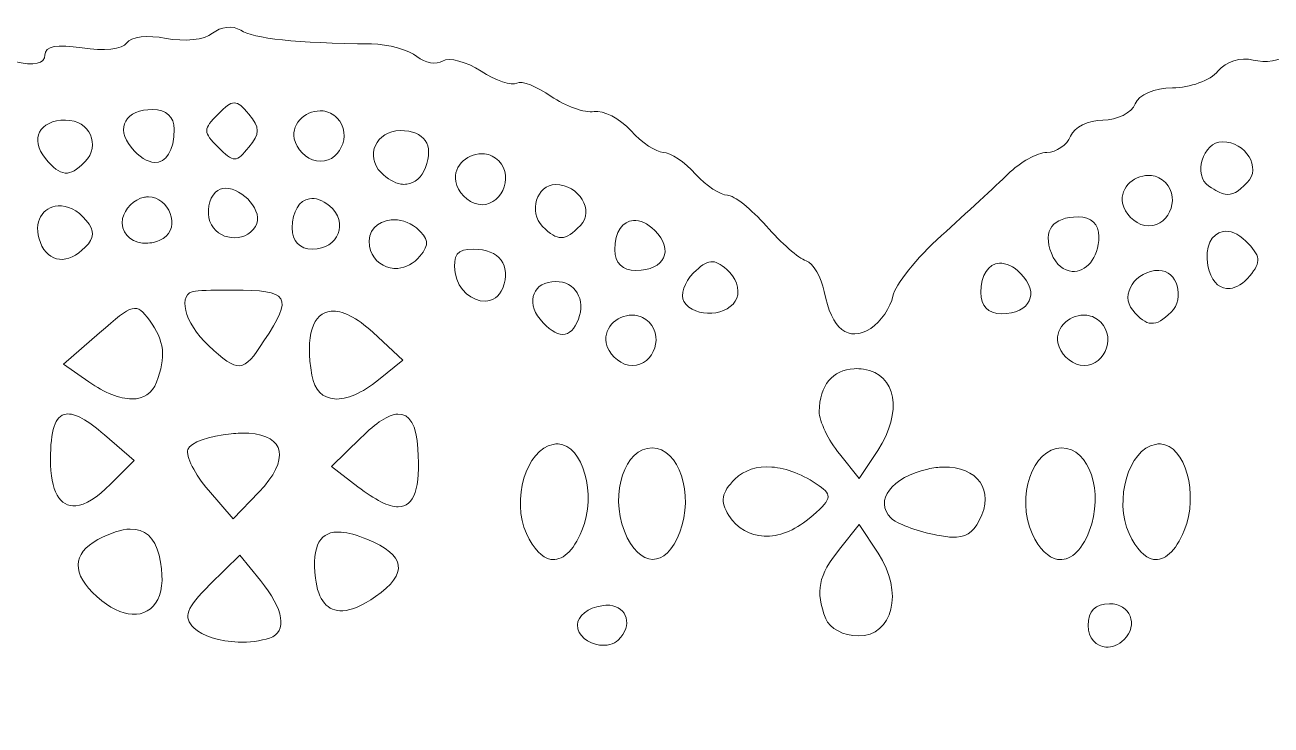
# Model space of a CAD drawing. Header units: centimetres. Extents: x -13.8 to 14.1, y -13 to 13.8.
# Drawn here: x 5.978 to 8.468, y 12.423 to 13.824 of the extents above; entities that cross this region are included whole.
import ezdxf

# ---------------------------------------------------------------- set-up
doc = ezdxf.new("R2010")
doc.units = ezdxf.units.CM
doc.header["$MEASUREMENT"] = 0
doc.layers.add('Layer 1', color=7, linetype='Continuous')

msp = doc.modelspace()

# ---------------------------------------------------------------- linework, layer by layer
at = {"layer": 'Layer 1', "color": 13, "lineweight": 13}
for points, knots in [([(11.35174, 13.8218), (11.33869, 13.82097), (11.32757, 13.81574), (11.31543, 13.80566), (11.31543, 13.80566), (11.28989, 13.78447), (11.27587, 13.78375), (11.25189, 13.80364), (11.25189, 13.80364), (11.22841, 13.82313), (11.20951, 13.82353), (11.17424, 13.80465), (11.17424, 13.80465), (11.14874, 13.79101), (11.10553, 13.78575), (11.07843, 13.79255), (11.07843, 13.79255), (11.04819, 13.80014), (11.019, 13.7919), (11.00279, 13.77238), (11.00279, 13.77238), (10.98544, 13.75148), (10.95798, 13.74522), (10.92211, 13.75423), (10.92211, 13.75423), (10.88325, 13.76398), (10.85924, 13.75713), (10.83941, 13.73003), (10.83941, 13.73003), (10.82409, 13.70908), (10.79786, 13.69731), (10.78092, 13.70381), (10.78092, 13.70381), (10.76398, 13.71031), (10.72707, 13.70011), (10.69923, 13.68061), (10.69923, 13.68061), (10.67139, 13.66111), (10.62991, 13.64183), (10.60645, 13.63825), (10.60645, 13.63825), (10.58298, 13.63467), (10.55595, 13.61903), (10.54695, 13.60295), (10.54695, 13.60295), (10.53795, 13.58687), (10.50706, 13.56704), (10.47736, 13.55958), (10.47736, 13.55958), (10.44766, 13.55213), (10.4229, 13.53345), (10.4229, 13.51722), (10.4229, 13.51722), (10.4229, 13.501), (10.39899, 13.48127), (10.36945, 13.47385), (10.36945, 13.47385), (10.3399, 13.46643), (10.316, 13.44626), (10.316, 13.42847), (10.316, 13.42847), (10.316, 13.41067), (10.29109, 13.38625), (10.26154, 13.37502), (10.26154, 13.37502), (10.22481, 13.36106), (10.20809, 13.33871), (10.20809, 13.30342), (10.20809, 13.30342), (10.20809, 13.18769), (10.08676, 13.18095), (10.06388, 13.29535), (10.06388, 13.29535), (10.05652, 13.33216), (10.0345, 13.36421), (10.01244, 13.36998), (10.01244, 13.36998), (9.99115, 13.37555), (9.95838, 13.40319), (9.93983, 13.4315), (9.93983, 13.4315), (9.92128, 13.45981), (9.88976, 13.48293), (9.86923, 13.48293), (9.86923, 13.48293), (9.84871, 13.48293), (9.81945, 13.50165), (9.80469, 13.52529), (9.80469, 13.52529), (9.78993, 13.54893), (9.75984, 13.56866), (9.73813, 13.56866), (9.73813, 13.56866), (9.71642, 13.56866), (9.68112, 13.5881), (9.65947, 13.61203), (9.65947, 13.61203), (9.63782, 13.63596), (9.60963, 13.65176), (9.59694, 13.64733), (9.59694, 13.64733), (9.58426, 13.6429), (9.5513, 13.65688), (9.52332, 13.67859), (9.52332, 13.67859), (9.49534, 13.7003), (9.46383, 13.71307), (9.45373, 13.70683), (9.45373, 13.70683), (9.44363, 13.70059), (9.41236, 13.71053), (9.38414, 13.72902), (9.38414, 13.72902), (9.35592, 13.74751), (9.31695, 13.75669), (9.29741, 13.74919), (9.29741, 13.74919), (9.27787, 13.74169), (9.24871, 13.74612), (9.23286, 13.75927), (9.23286, 13.75927), (9.21701, 13.77242), (9.18151, 13.78419), (9.15319, 13.78448), (9.15319, 13.78448), (9.12487, 13.78477), (9.05813, 13.7897), (9.00494, 13.79557), (9.00494, 13.79557), (8.83155, 13.81472), (8.5402, 13.79609), (8.50069, 13.7633), (8.50069, 13.7633), (8.48695, 13.7519), (8.45596, 13.74698), (8.43211, 13.75322), (8.43211, 13.75322), (8.40701, 13.75978), (8.37772, 13.75055), (8.36152, 13.73103), (8.36152, 13.73103), (8.34612, 13.71248), (8.30513, 13.69775), (8.27075, 13.69775), (8.27075, 13.69775), (8.23501, 13.69775), (8.20319, 13.68391), (8.19612, 13.66548), (8.19612, 13.66548), (8.18931, 13.64775), (8.16023, 13.63321), (8.13157, 13.63321), (8.13157, 13.63321), (8.10292, 13.63321), (8.07383, 13.61867), (8.06703, 13.60094), (8.06703, 13.60094), (8.06023, 13.58321), (8.03863, 13.56867), (8.01963, 13.56867), (8.01963, 13.56867), (8.00063, 13.56867), (7.96603, 13.5489), (7.94198, 13.5253), (7.94198, 13.5253), (7.91793, 13.50171), (7.85788, 13.44663), (7.80886, 13.40226), (7.80886, 13.40226), (7.75984, 13.35789), (7.71621, 13.30361), (7.71205, 13.28124), (7.71205, 13.28124), (7.70789, 13.25887), (7.68803, 13.22952), (7.66767, 13.2167), (7.66767, 13.2167), (7.62284, 13.18847), (7.5895, 13.21442), (7.57489, 13.29032), (7.57489, 13.29032), (7.56938, 13.31896), (7.55325, 13.34695), (7.53859, 13.35184), (7.53859, 13.35184), (7.52392, 13.35673), (7.48837, 13.38786), (7.45892, 13.42143), (7.45892, 13.42143), (7.42947, 13.45499), (7.39453, 13.48295), (7.38126, 13.48295), (7.38126, 13.48295), (7.36799, 13.48295), (7.33912, 13.50167), (7.31773, 13.52531), (7.31773, 13.52531), (7.29634, 13.54895), (7.26725, 13.56868), (7.25319, 13.56868), (7.25319, 13.56868), (7.23912, 13.56868), (7.21038, 13.58803), (7.18864, 13.61205), (7.18864, 13.61205), (7.16691, 13.63606), (7.13353, 13.6535), (7.11502, 13.65037), (7.11502, 13.65037), (7.09651, 13.64724), (7.05782, 13.66064), (7.0293, 13.68062), (7.0293, 13.68062), (7.00078, 13.70061), (6.97028, 13.71275), (6.96072, 13.70684), (6.96072, 13.70684), (6.95116, 13.70093), (6.91848, 13.71181), (6.88912, 13.73104), (6.88912, 13.73104), (6.85976, 13.75028), (6.82533, 13.75916), (6.81247, 13.75121), (6.81247, 13.75121), (6.79961, 13.74326), (6.77686, 13.74716), (6.76104, 13.76029), (6.76104, 13.76029), (6.74522, 13.77342), (6.70417, 13.78512), (6.67027, 13.7855), (6.67027, 13.7855), (6.51816, 13.78721), (6.43481, 13.79609), (6.40907, 13.81273), (6.40907, 13.81273), (6.39314, 13.82302), (6.36876, 13.82009), (6.35259, 13.80668), (6.35259, 13.80668), (6.33707, 13.7938), (6.29552, 13.78945), (6.25981, 13.79659), (6.25981, 13.79659), (6.22364, 13.80382), (6.1888, 13.7999), (6.18115, 13.78751), (6.18115, 13.78751), (6.17344, 13.77503), (6.1344, 13.77061), (6.0924, 13.77742), (6.0924, 13.77742), (6.04149, 13.78568), (6.01777, 13.781), (6.01777, 13.7633), (6.01777, 13.7633), (6.01777, 13.74591), (5.99708, 13.74122), (5.95625, 13.75019), (5.95625, 13.75019), (5.91442, 13.75938), (5.88738, 13.75377), (5.86851, 13.73103), (5.86851, 13.73103), (5.85336, 13.71278), (5.81852, 13.69775), (5.79186, 13.69775), (5.79186, 13.69775), (5.76521, 13.69775), (5.73195, 13.68321), (5.71723, 13.66548), (5.71723, 13.66548), (5.70252, 13.64775), (5.66704, 13.63321), (5.63857, 13.63321), (5.63857, 13.63321), (5.6101, 13.63321), (5.58083, 13.61867), (5.57402, 13.60094), (5.57402, 13.60094), (5.56722, 13.58321), (5.54332, 13.56867), (5.52057, 13.56867), (5.52057, 13.56867), (5.49782, 13.56867), (5.47308, 13.55356), (5.46611, 13.53539), (5.46611, 13.53539), (5.45914, 13.51722), (5.42551, 13.48844), (5.39148, 13.47085), (5.39148, 13.47085), (5.35745, 13.45326), (5.32996, 13.42474), (5.32996, 13.40731), (5.32996, 13.40731), (5.32996, 13.38989), (5.31532, 13.37504), (5.29769, 13.37504), (5.29769, 13.37504), (5.28005, 13.37504), (5.24897, 13.33868), (5.2281, 13.29436), (5.2281, 13.29436), (5.20723, 13.25004), (5.17606, 13.21368), (5.15851, 13.21368), (5.15851, 13.21368), (5.14097, 13.21368), (5.10879, 13.25004), (5.08792, 13.29436), (5.08792, 13.29436), (5.06705, 13.33868), (5.03521, 13.37504), (5.01732, 13.37504), (5.01732, 13.37504), (4.99943, 13.37504), (4.97431, 13.39995), (4.96084, 13.4295), (4.96084, 13.4295), (4.94738, 13.45905), (4.92024, 13.48295), (4.90033, 13.48295), (4.90033, 13.48295), (4.88042, 13.48295), (4.84609, 13.50167), (4.82469, 13.52531), (4.82469, 13.52531), (4.8033, 13.54895), (4.78213, 13.58985), (4.76317, 13.58985), (4.76317, 13.58985), (4.76317, 13.58985), (5.2775, 12.301), (5.2775, 12.301), (5.2775, 12.301), (5.45362, 11.85296), (5.63213, 11.34634), (5.7525, 10.81549), (5.7525, 10.81549), (5.9851, 9.74742), (6.40951, 8.53911), (5.60123, 8.1692), (5.60123, 8.1692), (5.60123, 8.1692), (5.92092, 7.53587), (5.92092, 7.53587), (5.92092, 7.53587), (5.92092, 7.53587), (5.93302, 7.53587), (5.93302, 7.53587), (5.93302, 7.53587), (5.93302, 7.53587), (5.93302, 7.51873), (5.93302, 7.51873), (5.93302, 7.51873), (5.93302, 7.51873), (5.91184, 7.51873), (5.91184, 7.51873), (5.91184, 7.51873), (5.91184, 7.51873), (5.59215, 6.8975), (5.59215, 6.8975), (5.59215, 6.8975), (6.41673, 6.50314), (5.95157, 5.29407), (5.74343, 4.226), (5.74343, 4.226), (5.53622, 3.24684), (4.82503, 1.73433), (4.36583, 0.42902), (4.36583, 0.42902), (3.56957, -1.22631), (4.11774, -1.7291), (4.86907, -2.05792), (4.86907, -2.05792), (5.73883, -2.44337), (6.69364, -2.66429), (7.71907, -2.74773), (7.71907, -2.74773), (7.71459, -2.75957), (7.71187, -2.77191), (7.70999, -2.78404), (7.70999, -2.78404), (6.68803, -2.86805), (5.73624, -3.08854), (4.86906, -3.47284), (4.86906, -3.47284), (4.11773, -3.80166), (3.56956, -4.30345), (4.36582, -5.95878), (4.36582, -5.95878), (4.82503, -7.26409), (5.53622, -8.7766), (5.74342, -9.75576), (5.74342, -9.75576), (5.95156, -10.82383), (6.41673, -12.03289), (5.59214, -12.42726), (5.59214, -12.42726), (5.59214, -12.42726), (5.91183, -13.0495), (5.91183, -13.0495), (5.91183, -13.0495), (5.91183, -13.0495), (11.73991, -13.0495), (11.73991, -13.0495), (11.73991, -13.0495), (11.73991, -13.0495), (12.0596, -12.42726), (12.0596, -12.42726), (12.0596, -12.42726), (11.23502, -12.03289), (11.70018, -10.82383), (11.90833, -9.75576), (11.90833, -9.75576), (12.11553, -8.7766), (12.82672, -7.26409), (13.28593, -5.95878), (13.28593, -5.95878), (14.08219, -4.30346), (13.53301, -3.80167), (12.78168, -3.47284), (12.78168, -3.47284), (11.9476, -3.1032), (11.03549, -2.88505), (10.05774, -2.79412), (10.05774, -2.79412), (10.05597, -2.77502), (10.05176, -2.75605), (10.04362, -2.73764), (10.04362, -2.73764), (11.02668, -2.64751), (11.94361, -2.42932), (12.78168, -2.05792), (12.78168, -2.05792), (13.53301, -1.7291), (14.08219, -1.2263), (13.28593, 0.42902), (13.28593, 0.42902), (12.82672, 1.73433), (12.11553, 3.24684), (11.90833, 4.226), (11.90833, 4.226), (11.70018, 5.29407), (11.23502, 6.50314), (12.0596, 6.8975), (12.0596, 6.8975), (12.0596, 6.8975), (11.73991, 7.51873), (11.73991, 7.51873), (11.73991, 7.51873), (11.73991, 7.51873), (11.71873, 7.51873), (11.71873, 7.51873), (11.71873, 7.51873), (11.71873, 7.51873), (11.71873, 7.53587), (11.71873, 7.53587), (11.71873, 7.53587), (11.71873, 7.53587), (11.74899, 7.53587), (11.74899, 7.53587), (11.74899, 7.53587), (11.74899, 7.53587), (12.06465, 8.16114), (12.06465, 8.16114), (12.06465, 8.16114), (11.24007, 8.5555), (11.70926, 9.73633), (11.91741, 10.8044), (11.91741, 10.8044), (12.01937, 11.30891), (12.20343, 11.80935), (12.38031, 12.27983), (12.38031, 12.27983), (12.38031, 12.27983), (12.85934, 13.48296), (12.85934, 13.48296), (12.85934, 13.48296), (12.82096, 13.48296), (12.70806, 13.34152), (12.69294, 13.28126), (12.69294, 13.28126), (12.68484, 13.24897), (12.66408, 13.21739), (12.64655, 13.21067), (12.64655, 13.21067), (12.6046, 13.19457), (12.55074, 13.24129), (12.55074, 13.29337), (12.55074, 13.29337), (12.55074, 13.31681), (12.52267, 13.35027), (12.4862, 13.37102), (12.4862, 13.37102), (12.45082, 13.39115), (12.42172, 13.41949), (12.42166, 13.43456), (12.42166, 13.43456), (12.42166, 13.44963), (12.39984, 13.47078), (12.37325, 13.48095), (12.37325, 13.48095), (12.34666, 13.49112), (12.30601, 13.51949), (12.28349, 13.54449), (12.28349, 13.54449), (12.26098, 13.56948), (12.22638, 13.58987), (12.20584, 13.58987), (12.20584, 13.58987), (12.1853, 13.58987), (12.16222, 13.60441), (12.15542, 13.62214), (12.15542, 13.62214), (12.14833, 13.64062), (12.11683, 13.65441), (12.08079, 13.65441), (12.08079, 13.65441), (12.04361, 13.65441), (12.01278, 13.66881), (12.00515, 13.6887), (12.00515, 13.6887), (11.99806, 13.70719), (11.97448, 13.71911), (11.95372, 13.71593), (11.95372, 13.71593), (11.93296, 13.71275), (11.8935, 13.72297), (11.86598, 13.73812), (11.86598, 13.73812), (11.83846, 13.75327), (11.80398, 13.76026), (11.78832, 13.75426), (11.78832, 13.75426), (11.77266, 13.74825), (11.74158, 13.7572), (11.71974, 13.77342), (11.71974, 13.77342), (11.69791, 13.78964), (11.65951, 13.79779), (11.63402, 13.79157), (11.63402, 13.79157), (11.60853, 13.78535), (11.5687, 13.78966), (11.54628, 13.80165), (11.54628, 13.80165), (11.52339, 13.8139), (11.49303, 13.81578), (11.47669, 13.80568), (11.47669, 13.80568), (11.4603, 13.79555), (11.42602, 13.79797), (11.39803, 13.81072), (11.39803, 13.81072), (11.37968, 13.81908), (11.36469, 13.82265), (11.35164, 13.82181), (11.35164, 13.82181), (11.35164, 13.82181), (11.35174, 13.8218), (11.35174, 13.8218)], [0, 0, 0, 0, 0.0070423, 0.0070423, 0.0070423, 0.0070423, 0.0140845, 0.0140845, 0.0140845, 0.0140845, 0.0211268, 0.0211268, 0.0211268, 0.0211268, 0.028169, 0.028169, 0.028169, 0.028169, 0.0352113, 0.0352113, 0.0352113, 0.0352113, 0.0422535, 0.0422535, 0.0422535, 0.0422535, 0.0492958, 0.0492958, 0.0492958, 0.0492958, 0.056338, 0.056338, 0.056338, 0.056338, 0.0633803, 0.0633803, 0.0633803, 0.0633803, 0.0704225, 0.0704225, 0.0704225, 0.0704225, 0.0774648, 0.0774648, 0.0774648, 0.0774648, 0.084507, 0.084507, 0.084507, 0.084507, 0.0915493, 0.0915493, 0.0915493, 0.0915493, 0.0985915, 0.0985915, 0.0985915, 0.0985915, 0.1056338, 0.1056338, 0.1056338, 0.1056338, 0.1126761, 0.1126761, 0.1126761, 0.1126761, 0.1197183, 0.1197183, 0.1197183, 0.1197183, 0.1267606, 0.1267606, 0.1267606, 0.1267606, 0.1338028, 0.1338028, 0.1338028, 0.1338028, 0.1408451, 0.1408451, 0.1408451, 0.1408451, 0.1478873, 0.1478873, 0.1478873, 0.1478873, 0.1549296, 0.1549296, 0.1549296, 0.1549296, 0.1619718, 0.1619718, 0.1619718, 0.1619718, 0.1690141, 0.1690141, 0.1690141, 0.1690141, 0.1760563, 0.1760563, 0.1760563, 0.1760563, 0.1830986, 0.1830986, 0.1830986, 0.1830986, 0.1901408, 0.1901408, 0.1901408, 0.1901408, 0.1971831, 0.1971831, 0.1971831, 0.1971831, 0.2042254, 0.2042254, 0.2042254, 0.2042254, 0.2112676, 0.2112676, 0.2112676, 0.2112676, 0.2183099, 0.2183099, 0.2183099, 0.2183099, 0.2253521, 0.2253521, 0.2253521, 0.2253521, 0.2323944, 0.2323944, 0.2323944, 0.2323944, 0.2394366, 0.2394366, 0.2394366, 0.2394366, 0.2464789, 0.2464789, 0.2464789, 0.2464789, 0.2535211, 0.2535211, 0.2535211, 0.2535211, 0.2605634, 0.2605634, 0.2605634, 0.2605634, 0.2676056, 0.2676056, 0.2676056, 0.2676056, 0.2746479, 0.2746479, 0.2746479, 0.2746479, 0.2816901, 0.2816901, 0.2816901, 0.2816901, 0.2887324, 0.2887324, 0.2887324, 0.2887324, 0.2957746, 0.2957746, 0.2957746, 0.2957746, 0.3028169, 0.3028169, 0.3028169, 0.3028169, 0.3098592, 0.3098592, 0.3098592, 0.3098592, 0.3169014, 0.3169014, 0.3169014, 0.3169014, 0.3239437, 0.3239437, 0.3239437, 0.3239437, 0.3309859, 0.3309859, 0.3309859, 0.3309859, 0.3380282, 0.3380282, 0.3380282, 0.3380282, 0.3450704, 0.3450704, 0.3450704, 0.3450704, 0.3521127, 0.3521127, 0.3521127, 0.3521127, 0.3591549, 0.3591549, 0.3591549, 0.3591549, 0.3661972, 0.3661972, 0.3661972, 0.3661972, 0.3732394, 0.3732394, 0.3732394, 0.3732394, 0.3802817, 0.3802817, 0.3802817, 0.3802817, 0.3873239, 0.3873239, 0.3873239, 0.3873239, 0.3943662, 0.3943662, 0.3943662, 0.3943662, 0.4014085, 0.4014085, 0.4014085, 0.4014085, 0.4084507, 0.4084507, 0.4084507, 0.4084507, 0.415493, 0.415493, 0.415493, 0.415493, 0.4225352, 0.4225352, 0.4225352, 0.4225352, 0.4295775, 0.4295775, 0.4295775, 0.4295775, 0.4366197, 0.4366197, 0.4366197, 0.4366197, 0.443662, 0.443662, 0.443662, 0.443662, 0.4507042, 0.4507042, 0.4507042, 0.4507042, 0.4577465, 0.4577465, 0.4577465, 0.4577465, 0.4647887, 0.4647887, 0.4647887, 0.4647887, 0.471831, 0.471831, 0.471831, 0.471831, 0.4788732, 0.4788732, 0.4788732, 0.4788732, 0.4859155, 0.4859155, 0.4859155, 0.4859155, 0.4929577, 0.4929577, 0.4929577, 0.4929577, 0.5, 0.5, 0.5, 0.5, 0.5070423, 0.5070423, 0.5070423, 0.5070423, 0.5140845, 0.5140845, 0.5140845, 0.5140845, 0.5211268, 0.5211268, 0.5211268, 0.5211268, 0.528169, 0.528169, 0.528169, 0.528169, 0.5352113, 0.5352113, 0.5352113, 0.5352113, 0.5422535, 0.5422535, 0.5422535, 0.5422535, 0.5492958, 0.5492958, 0.5492958, 0.5492958, 0.556338, 0.556338, 0.556338, 0.556338, 0.5633803, 0.5633803, 0.5633803, 0.5633803, 0.5704225, 0.5704225, 0.5704225, 0.5704225, 0.5774648, 0.5774648, 0.5774648, 0.5774648, 0.584507, 0.584507, 0.584507, 0.584507, 0.5915493, 0.5915493, 0.5915493, 0.5915493, 0.5985915, 0.5985915, 0.5985915, 0.5985915, 0.6056338, 0.6056338, 0.6056338, 0.6056338, 0.6126761, 0.6126761, 0.6126761, 0.6126761, 0.6197183, 0.6197183, 0.6197183, 0.6197183, 0.6267606, 0.6267606, 0.6267606, 0.6267606, 0.6338028, 0.6338028, 0.6338028, 0.6338028, 0.6408451, 0.6408451, 0.6408451, 0.6408451, 0.6478873, 0.6478873, 0.6478873, 0.6478873, 0.6549296, 0.6549296, 0.6549296, 0.6549296, 0.6619718, 0.6619718, 0.6619718, 0.6619718, 0.6690141, 0.6690141, 0.6690141, 0.6690141, 0.6760563, 0.6760563, 0.6760563, 0.6760563, 0.6830986, 0.6830986, 0.6830986, 0.6830986, 0.6901408, 0.6901408, 0.6901408, 0.6901408, 0.6971831, 0.6971831, 0.6971831, 0.6971831, 0.7042254, 0.7042254, 0.7042254, 0.7042254, 0.7112676, 0.7112676, 0.7112676, 0.7112676, 0.7183099, 0.7183099, 0.7183099, 0.7183099, 0.7253521, 0.7253521, 0.7253521, 0.7253521, 0.7323944, 0.7323944, 0.7323944, 0.7323944, 0.7394366, 0.7394366, 0.7394366, 0.7394366, 0.7464789, 0.7464789, 0.7464789, 0.7464789, 0.7535211, 0.7535211, 0.7535211, 0.7535211, 0.7605634, 0.7605634, 0.7605634, 0.7605634, 0.7676056, 0.7676056, 0.7676056, 0.7676056, 0.7746479, 0.7746479, 0.7746479, 0.7746479, 0.7816901, 0.7816901, 0.7816901, 0.7816901, 0.7887324, 0.7887324, 0.7887324, 0.7887324, 0.7957746, 0.7957746, 0.7957746, 0.7957746, 0.8028169, 0.8028169, 0.8028169, 0.8028169, 0.8098592, 0.8098592, 0.8098592, 0.8098592, 0.8169014, 0.8169014, 0.8169014, 0.8169014, 0.8239437, 0.8239437, 0.8239437, 0.8239437, 0.8309859, 0.8309859, 0.8309859, 0.8309859, 0.8380282, 0.8380282, 0.8380282, 0.8380282, 0.8450704, 0.8450704, 0.8450704, 0.8450704, 0.8521127, 0.8521127, 0.8521127, 0.8521127, 0.8591549, 0.8591549, 0.8591549, 0.8591549, 0.8661972, 0.8661972, 0.8661972, 0.8661972, 0.8732394, 0.8732394, 0.8732394, 0.8732394, 0.8802817, 0.8802817, 0.8802817, 0.8802817, 0.8873239, 0.8873239, 0.8873239, 0.8873239, 0.8943662, 0.8943662, 0.8943662, 0.8943662, 0.9014085, 0.9014085, 0.9014085, 0.9014085, 0.9084507, 0.9084507, 0.9084507, 0.9084507, 0.915493, 0.915493, 0.915493, 0.915493, 0.9225352, 0.9225352, 0.9225352, 0.9225352, 0.9295775, 0.9295775, 0.9295775, 0.9295775, 0.9366197, 0.9366197, 0.9366197, 0.9366197, 0.943662, 0.943662, 0.943662, 0.943662, 0.9507042, 0.9507042, 0.9507042, 0.9507042, 0.9577465, 0.9577465, 0.9577465, 0.9577465, 0.9647887, 0.9647887, 0.9647887, 0.9647887, 0.971831, 0.971831, 0.971831, 0.971831, 0.9788732, 0.9788732, 0.9788732, 0.9788732, 0.9859155, 0.9859155, 0.9859155, 0.9859155, 1, 1, 1, 1]), ([(6.23363, 13.65439), (6.25975, 13.65439), (6.27599, 13.63973), (6.27599, 13.61506), (6.27599, 13.61506), (6.27599, 13.57108), (6.25951, 13.54737), (6.23666, 13.5485), (6.23666, 13.5485), (6.22295, 13.54918), (6.20639, 13.55933), (6.19027, 13.57875), (6.19027, 13.57875), (6.15777, 13.61791), (6.17878, 13.65439), (6.23364, 13.65439), (6.23364, 13.65439), (6.23364, 13.65439), (6.23363, 13.65439), (6.23363, 13.65439)], [0, 0, 0, 0, 0.1666667, 0.1666667, 0.1666667, 0.1666667, 0.3333333, 0.3333333, 0.3333333, 0.3333333, 0.5, 0.5, 0.5, 0.5, 0.6666667, 0.6666667, 0.6666667, 0.6666667, 1, 1, 1, 1]), ([(6.396, 13.6675), (6.4045, 13.6675), (6.41276, 13.66036), (6.42525, 13.64531), (6.42525, 13.64531), (6.44778, 13.61816), (6.44778, 13.6059), (6.42525, 13.57875), (6.42525, 13.57875), (6.41276, 13.5637), (6.40537, 13.55555), (6.39701, 13.55555), (6.39701, 13.55555), (6.38865, 13.55555), (6.37877, 13.5637), (6.36373, 13.57875), (6.36373, 13.57875), (6.33364, 13.60884), (6.33364, 13.61522), (6.36373, 13.64531), (6.36373, 13.64531), (6.37877, 13.66036), (6.38751, 13.6675), (6.396, 13.6675)], [0, 0, 0, 0, 0.1428571, 0.1428571, 0.1428571, 0.1428571, 0.2857143, 0.2857143, 0.2857143, 0.2857143, 0.4285714, 0.4285714, 0.4285714, 0.4285714, 0.5714286, 0.5714286, 0.5714286, 0.5714286, 0.7142857, 0.7142857, 0.7142857, 0.7142857, 1, 1, 1, 1]), ([(6.5735, 13.65137), (6.58374, 13.65024), (6.59355, 13.64544), (6.60174, 13.63725), (6.60174, 13.63725), (6.63448, 13.60451), (6.6048, 13.54298), (6.56039, 13.55153), (6.56039, 13.55153), (6.53981, 13.55549), (6.51998, 13.57532), (6.51601, 13.5959), (6.51601, 13.5959), (6.5096, 13.62921), (6.54278, 13.65475), (6.5735, 13.65137)], [0, 0, 0, 0, 0.2, 0.2, 0.2, 0.2, 0.4, 0.4, 0.4, 0.4, 0.6, 0.6, 0.6, 0.6, 1, 1, 1, 1]), ([(6.05916, 13.63321), (6.10724, 13.63321), (6.13049, 13.58252), (6.09748, 13.54951), (6.09748, 13.54951), (6.08154, 13.53357), (6.07006, 13.52624), (6.05815, 13.52732), (6.05815, 13.52732), (6.04624, 13.5284), (6.03442, 13.53777), (6.01882, 13.55657), (6.01882, 13.55657), (5.98684, 13.5951), (6.00635, 13.63322), (6.05916, 13.63322), (6.05916, 13.63322), (6.05916, 13.63322), (6.05916, 13.63321), (6.05916, 13.63321)], [0, 0, 0, 0, 0.1666667, 0.1666667, 0.1666667, 0.1666667, 0.3333333, 0.3333333, 0.3333333, 0.3333333, 0.5, 0.5, 0.5, 0.5, 0.6666667, 0.6666667, 0.6666667, 0.6666667, 1, 1, 1, 1]), ([(6.7278, 13.61204), (6.77629, 13.61204), (6.79558, 13.58364), (6.77822, 13.53842), (6.77822, 13.53842), (6.77057, 13.51847), (6.75683, 13.50695), (6.74091, 13.50514), (6.74091, 13.50514), (6.73693, 13.50469), (6.73304, 13.50439), (6.72881, 13.50514), (6.72881, 13.50514), (6.71612, 13.50739), (6.70233, 13.51549), (6.68948, 13.52834), (6.68948, 13.52834), (6.65647, 13.56135), (6.67972, 13.61204), (6.7278, 13.61204)], [0, 0, 0, 0, 0.1666667, 0.1666667, 0.1666667, 0.1666667, 0.3333333, 0.3333333, 0.3333333, 0.3333333, 0.5, 0.5, 0.5, 0.5, 0.6666667, 0.6666667, 0.6666667, 0.6666667, 1, 1, 1, 1]), ([(8.37063, 13.58985), (8.41698, 13.58985), (8.44903, 13.53714), (8.42005, 13.50816), (8.42005, 13.50816), (8.40151, 13.48962), (8.3902, 13.48211), (8.37568, 13.48496), (8.37568, 13.48496), (8.36696, 13.48667), (8.35728, 13.4923), (8.34341, 13.5011), (8.34341, 13.5011), (8.31062, 13.5219), (8.3315, 13.58985), (8.37064, 13.58985), (8.37064, 13.58985), (8.37064, 13.58985), (8.37063, 13.58985), (8.37063, 13.58985)], [0, 0, 0, 0, 0.1666667, 0.1666667, 0.1666667, 0.1666667, 0.3333333, 0.3333333, 0.3333333, 0.3333333, 0.5, 0.5, 0.5, 0.5, 0.6666667, 0.6666667, 0.6666667, 0.6666667, 1, 1, 1, 1]), ([(6.89621, 13.56565), (6.90645, 13.56452), (6.91626, 13.55972), (6.92445, 13.55153), (6.92445, 13.55153), (6.95719, 13.51879), (6.92751, 13.45625), (6.8831, 13.4648), (6.8831, 13.4648), (6.86252, 13.46876), (6.84269, 13.4896), (6.83873, 13.51018), (6.83873, 13.51018), (6.83231, 13.54349), (6.8655, 13.56903), (6.89621, 13.56565)], [0, 0, 0, 0, 0.2, 0.2, 0.2, 0.2, 0.4, 0.4, 0.4, 0.4, 0.6, 0.6, 0.6, 0.6, 1, 1, 1, 1]), ([(8.22843, 13.52228), (8.23867, 13.52115), (8.24848, 13.51635), (8.25667, 13.50816), (8.25667, 13.50816), (8.28941, 13.47542), (8.25973, 13.41389), (8.21532, 13.42244), (8.21532, 13.42244), (8.19474, 13.4264), (8.17491, 13.44623), (8.17095, 13.46681), (8.17095, 13.46681), (8.16454, 13.50012), (8.19772, 13.52566), (8.22843, 13.52228)], [0, 0, 0, 0, 0.2, 0.2, 0.2, 0.2, 0.4, 0.4, 0.4, 0.4, 0.6, 0.6, 0.6, 0.6, 1, 1, 1, 1]), ([(6.37886, 13.49708), (6.41229, 13.49689), (6.45681, 13.45029), (6.43836, 13.42043), (6.43836, 13.42043), (6.42764, 13.40308), (6.4081, 13.39622), (6.38995, 13.39824), (6.38995, 13.39824), (6.3718, 13.40026), (6.35503, 13.41113), (6.34759, 13.43051), (6.34759, 13.43051), (6.34048, 13.44903), (6.34521, 13.47553), (6.35868, 13.489), (6.35868, 13.489), (6.36435, 13.49467), (6.37113, 13.49711), (6.37885, 13.49707), (6.37885, 13.49707), (6.37885, 13.49707), (6.37886, 13.49708), (6.37886, 13.49708)], [0, 0, 0, 0, 0.1428571, 0.1428571, 0.1428571, 0.1428571, 0.2857143, 0.2857143, 0.2857143, 0.2857143, 0.4285714, 0.4285714, 0.4285714, 0.4285714, 0.5714286, 0.5714286, 0.5714286, 0.5714286, 0.7142857, 0.7142857, 0.7142857, 0.7142857, 1, 1, 1, 1]), ([(7.03841, 13.50413), (7.08476, 13.50413), (7.11681, 13.45142), (7.08783, 13.42244), (7.08783, 13.42244), (7.0721, 13.40671), (7.06056, 13.3984), (7.04951, 13.39824), (7.04951, 13.39824), (7.03846, 13.39808), (7.02744, 13.40518), (7.0122, 13.42043), (7.0122, 13.42043), (6.98315, 13.44948), (7.00033, 13.50413), (7.03842, 13.50413), (7.03842, 13.50413), (7.03842, 13.50413), (7.03841, 13.50413), (7.03841, 13.50413)], [0, 0, 0, 0, 0.1666667, 0.1666667, 0.1666667, 0.1666667, 0.3333333, 0.3333333, 0.3333333, 0.3333333, 0.5, 0.5, 0.5, 0.5, 0.6666667, 0.6666667, 0.6666667, 0.6666667, 1, 1, 1, 1]), ([(6.22456, 13.47993), (6.26557, 13.47969), (6.29038, 13.41882), (6.25381, 13.39623), (6.25381, 13.39623), (6.24378, 13.39003), (6.23365, 13.38773), (6.22355, 13.38715), (6.22355, 13.38715), (6.21976, 13.38691), (6.21606, 13.38669), (6.21246, 13.38715), (6.21246, 13.38715), (6.18727, 13.39034), (6.16798, 13.4098), (6.17313, 13.43657), (6.17313, 13.43657), (6.1768, 13.45563), (6.19591, 13.47496), (6.2165, 13.47893), (6.2165, 13.47893), (6.21937, 13.47948), (6.22183, 13.47995), (6.22457, 13.47994), (6.22457, 13.47994), (6.22457, 13.47994), (6.22456, 13.47993), (6.22456, 13.47993)], [0, 0, 0, 0, 0.125, 0.125, 0.125, 0.125, 0.25, 0.25, 0.25, 0.25, 0.375, 0.375, 0.375, 0.375, 0.5, 0.5, 0.5, 0.5, 0.625, 0.625, 0.625, 0.625, 0.75, 0.75, 0.75, 0.75, 1, 1, 1, 1]), ([(6.54627, 13.4759), (6.55827, 13.47796), (6.57235, 13.47362), (6.58661, 13.46178), (6.58661, 13.46178), (6.62574, 13.42931), (6.60432, 13.37505), (6.55232, 13.37505), (6.55232, 13.37505), (6.52638, 13.37505), (6.51198, 13.39081), (6.51198, 13.41741), (6.51198, 13.41741), (6.51198, 13.45127), (6.52626, 13.47247), (6.54627, 13.4759)], [0, 0, 0, 0, 0.2, 0.2, 0.2, 0.2, 0.4, 0.4, 0.4, 0.4, 0.6, 0.6, 0.6, 0.6, 1, 1, 1, 1]), ([(6.04404, 13.46178), (6.06197, 13.46294), (6.08278, 13.4539), (6.10052, 13.43253), (6.10052, 13.43253), (6.11776, 13.41176), (6.11696, 13.39754), (6.09851, 13.37908), (6.09851, 13.37908), (6.08084, 13.36141), (6.06314, 13.35328), (6.04708, 13.35488), (6.04708, 13.35488), (6.03102, 13.35647), (6.0165, 13.36797), (6.00876, 13.38816), (6.00876, 13.38816), (5.99258, 13.43033), (6.01417, 13.45984), (6.04406, 13.46178), (6.04406, 13.46178), (6.04406, 13.46178), (6.04404, 13.46178), (6.04404, 13.46178)], [0, 0, 0, 0, 0.1428571, 0.1428571, 0.1428571, 0.1428571, 0.2857143, 0.2857143, 0.2857143, 0.2857143, 0.4285714, 0.4285714, 0.4285714, 0.4285714, 0.5714286, 0.5714286, 0.5714286, 0.5714286, 0.7142857, 0.7142857, 0.7142857, 0.7142857, 1, 1, 1, 1]), ([(6.70964, 13.43355), (6.72603, 13.43506), (6.74429, 13.4305), (6.76006, 13.41741), (6.76006, 13.41741), (6.78508, 13.39665), (6.78664, 13.38446), (6.76712, 13.36093), (6.76712, 13.36093), (6.75486, 13.34616), (6.73844, 13.33807), (6.72275, 13.33673), (6.72275, 13.33673), (6.71752, 13.33627), (6.71258, 13.33674), (6.70762, 13.33774), (6.70762, 13.33774), (6.68779, 13.34174), (6.67088, 13.3572), (6.66627, 13.38111), (6.66627, 13.38111), (6.6605, 13.41104), (6.68232, 13.43103), (6.70964, 13.43355)], [0, 0, 0, 0, 0.1428571, 0.1428571, 0.1428571, 0.1428571, 0.2857143, 0.2857143, 0.2857143, 0.2857143, 0.4285714, 0.4285714, 0.4285714, 0.4285714, 0.5714286, 0.5714286, 0.5714286, 0.5714286, 0.7142857, 0.7142857, 0.7142857, 0.7142857, 1, 1, 1, 1]), ([(7.19372, 13.43254), (7.20658, 13.4333), (7.22139, 13.42706), (7.23608, 13.41237), (7.23608, 13.41237), (7.27524, 13.37321), (7.25663, 13.3327), (7.19877, 13.3327), (7.19877, 13.3327), (7.17181, 13.3327), (7.15641, 13.34709), (7.15641, 13.37405), (7.15641, 13.37405), (7.15641, 13.41021), (7.1723, 13.43127), (7.19372, 13.43254)], [0, 0, 0, 0, 0.2, 0.2, 0.2, 0.2, 0.4, 0.4, 0.4, 0.4, 0.6, 0.6, 0.6, 0.6, 1, 1, 1, 1]), ([(8.0822, 13.43959), (8.10832, 13.43959), (8.12355, 13.42493), (8.12355, 13.40026), (8.12355, 13.40026), (8.12355, 13.35553), (8.0966, 13.329), (8.0701, 13.33067), (8.0701, 13.33067), (8.0542, 13.33168), (8.0378, 13.34339), (8.02875, 13.36698), (8.02875, 13.36698), (8.01115, 13.41285), (8.03157, 13.43959), (8.0822, 13.43959)], [0, 0, 0, 0, 0.2, 0.2, 0.2, 0.2, 0.4, 0.4, 0.4, 0.4, 0.6, 0.6, 0.6, 0.6, 1, 1, 1, 1]), ([(8.37164, 13.41035), (8.38518, 13.41269), (8.40133, 13.40688), (8.41702, 13.39119), (8.41702, 13.39119), (8.44678, 13.36143), (8.44869, 13.35004), (8.42509, 13.3216), (8.42509, 13.3216), (8.41225, 13.30613), (8.39809, 13.29807), (8.38576, 13.29639), (8.38576, 13.29639), (8.38319, 13.29604), (8.38116, 13.29615), (8.3787, 13.29639), (8.3787, 13.29639), (8.36149, 13.29797), (8.34688, 13.31343), (8.34139, 13.34177), (8.34139, 13.34177), (8.33393, 13.38025), (8.34908, 13.40645), (8.37165, 13.41035), (8.37165, 13.41035), (8.37165, 13.41035), (8.37164, 13.41035), (8.37164, 13.41035)], [0, 0, 0, 0, 0.125, 0.125, 0.125, 0.125, 0.25, 0.25, 0.25, 0.25, 0.375, 0.375, 0.375, 0.375, 0.5, 0.5, 0.5, 0.5, 0.625, 0.625, 0.625, 0.625, 0.75, 0.75, 0.75, 0.75, 1, 1, 1, 1]), ([(6.87403, 13.37506), (6.92547, 13.37506), (6.94992, 13.34273), (6.93252, 13.29741), (6.93252, 13.29741), (6.92562, 13.27945), (6.91236, 13.27148), (6.89722, 13.27119), (6.89722, 13.27119), (6.87199, 13.27071), (6.84273, 13.29256), (6.83772, 13.32767), (6.83772, 13.32767), (6.83256, 13.36384), (6.84156, 13.37507), (6.87403, 13.37507), (6.87403, 13.37507), (6.87403, 13.37507), (6.87403, 13.37506), (6.87403, 13.37506)], [0, 0, 0, 0, 0.1666667, 0.1666667, 0.1666667, 0.1666667, 0.3333333, 0.3333333, 0.3333333, 0.3333333, 0.5, 0.5, 0.5, 0.5, 0.6666667, 0.6666667, 0.6666667, 0.6666667, 1, 1, 1, 1]), ([(7.34802, 13.34984), (7.35805, 13.35089), (7.3674, 13.34541), (7.38029, 13.33471), (7.38029, 13.33471), (7.39791, 13.32009), (7.40693, 13.29409), (7.40046, 13.27723), (7.40046, 13.27723), (7.39352, 13.25915), (7.37197, 13.24846), (7.35004, 13.24698), (7.35004, 13.24698), (7.3281, 13.2455), (7.30502, 13.25327), (7.29457, 13.27018), (7.29457, 13.27018), (7.28656, 13.28313), (7.29521, 13.30913), (7.31373, 13.32766), (7.31373, 13.32766), (7.3273, 13.34122), (7.33799, 13.3488), (7.34802, 13.34985), (7.34802, 13.34985), (7.34802, 13.34985), (7.34802, 13.34984), (7.34802, 13.34984)], [0, 0, 0, 0, 0.125, 0.125, 0.125, 0.125, 0.25, 0.25, 0.25, 0.25, 0.375, 0.375, 0.375, 0.375, 0.5, 0.5, 0.5, 0.5, 0.625, 0.625, 0.625, 0.625, 0.75, 0.75, 0.75, 0.75, 1, 1, 1, 1]), ([(7.92488, 13.34682), (7.93774, 13.34758), (7.95255, 13.34134), (7.96724, 13.32665), (7.96724, 13.32665), (8.0064, 13.28748), (7.98678, 13.24597), (7.92892, 13.24597), (7.92892, 13.24597), (7.90196, 13.24597), (7.88757, 13.26137), (7.88757, 13.28833), (7.88757, 13.28833), (7.88757, 13.32449), (7.90346, 13.34555), (7.92488, 13.34682)], [0, 0, 0, 0, 0.2, 0.2, 0.2, 0.2, 0.4, 0.4, 0.4, 0.4, 0.6, 0.6, 0.6, 0.6, 1, 1, 1, 1]), ([(8.24356, 13.3327), (8.28029, 13.3327), (8.29621, 13.27744), (8.26776, 13.24899), (8.26776, 13.24899), (8.25209, 13.23332), (8.24012, 13.22615), (8.22843, 13.2268), (8.22843, 13.2268), (8.21674, 13.22746), (8.20554, 13.23565), (8.19112, 13.25302), (8.19112, 13.25302), (8.1651, 13.28438), (8.19667, 13.33269), (8.24356, 13.33269), (8.24356, 13.33269), (8.24356, 13.33269), (8.24356, 13.3327), (8.24356, 13.3327)], [0, 0, 0, 0, 0.1666667, 0.1666667, 0.1666667, 0.1666667, 0.3333333, 0.3333333, 0.3333333, 0.3333333, 0.5, 0.5, 0.5, 0.5, 0.6666667, 0.6666667, 0.6666667, 0.6666667, 1, 1, 1, 1]), ([(7.03841, 13.31051), (7.07708, 13.31051), (7.09891, 13.27428), (7.08379, 13.23487), (7.08379, 13.23487), (7.07616, 13.21498), (7.06574, 13.2046), (7.05253, 13.20461), (7.05253, 13.20461), (7.03932, 13.20463), (7.02368, 13.21494), (7.00715, 13.23487), (7.00715, 13.23487), (6.97762, 13.27045), (6.99419, 13.31051), (7.03841, 13.31051)], [0, 0, 0, 0, 0.2, 0.2, 0.2, 0.2, 0.4, 0.4, 0.4, 0.4, 0.6, 0.6, 0.6, 0.6, 1, 1, 1, 1]), ([(6.39398, 13.29337), (6.50686, 13.29337), (6.51399, 13.28078), (6.4555, 13.19151), (6.4555, 13.19151), (6.43445, 13.15939), (6.42225, 13.14334), (6.40709, 13.14209), (6.40709, 13.14209), (6.39193, 13.14085), (6.37455, 13.15449), (6.34456, 13.18243), (6.34456, 13.18243), (6.29569, 13.22796), (6.28104, 13.28762), (6.31834, 13.29135), (6.31834, 13.29135), (6.33016, 13.29253), (6.36443, 13.29337), (6.39398, 13.29337)], [0, 0, 0, 0, 0.1666667, 0.1666667, 0.1666667, 0.1666667, 0.3333333, 0.3333333, 0.3333333, 0.3333333, 0.5, 0.5, 0.5, 0.5, 0.6666667, 0.6666667, 0.6666667, 0.6666667, 1, 1, 1, 1]), ([(6.19228, 13.25606), (6.20564, 13.25946), (6.21368, 13.2505), (6.22657, 13.23286), (6.22657, 13.23286), (6.2571, 13.19111), (6.26033, 13.15999), (6.24069, 13.10882), (6.24069, 13.10882), (6.23227, 13.08689), (6.21504, 13.07528), (6.19127, 13.07554), (6.19127, 13.07554), (6.1675, 13.0758), (6.13747, 13.08747), (6.10555, 13.10983), (6.10555, 13.10983), (6.10555, 13.10983), (6.05513, 13.14513), (6.05513, 13.14513), (6.05513, 13.14513), (6.05513, 13.14513), (6.12673, 13.20766), (6.12673, 13.20766), (6.12673, 13.20766), (6.16025, 13.23693), (6.17892, 13.25267), (6.19228, 13.25607), (6.19228, 13.25607), (6.19228, 13.25607), (6.19228, 13.25606), (6.19228, 13.25606)], [0, 0, 0, 0, 0.1111111, 0.1111111, 0.1111111, 0.1111111, 0.2222222, 0.2222222, 0.2222222, 0.2222222, 0.3333333, 0.3333333, 0.3333333, 0.3333333, 0.4444444, 0.4444444, 0.4444444, 0.4444444, 0.5555556, 0.5555556, 0.5555556, 0.5555556, 0.6666667, 0.6666667, 0.6666667, 0.6666667, 0.7777778, 0.7777778, 0.7777778, 0.7777778, 1, 1, 1, 1]), ([(6.58963, 13.25102), (6.61133, 13.25281), (6.64034, 13.23926), (6.67334, 13.20866), (6.67334, 13.20866), (6.67334, 13.20866), (6.73284, 13.15319), (6.73284, 13.15319), (6.73284, 13.15319), (6.73284, 13.15319), (6.68443, 13.11386), (6.68443, 13.11386), (6.68443, 13.11386), (6.6512, 13.08695), (6.62039, 13.07392), (6.59669, 13.07554), (6.59669, 13.07554), (6.57299, 13.07716), (6.55663, 13.0934), (6.55131, 13.12294), (6.55131, 13.12294), (6.53698, 13.20253), (6.55348, 13.24804), (6.58963, 13.25102)], [0, 0, 0, 0, 0.1428571, 0.1428571, 0.1428571, 0.1428571, 0.2857143, 0.2857143, 0.2857143, 0.2857143, 0.4285714, 0.4285714, 0.4285714, 0.4285714, 0.5714286, 0.5714286, 0.5714286, 0.5714286, 0.7142857, 0.7142857, 0.7142857, 0.7142857, 1, 1, 1, 1]), ([(7.19674, 13.24295), (7.20698, 13.24182), (7.21679, 13.23702), (7.22498, 13.22883), (7.22498, 13.22883), (7.25772, 13.19609), (7.22804, 13.13456), (7.18363, 13.14311), (7.18363, 13.14311), (7.16305, 13.14707), (7.14322, 13.1669), (7.13926, 13.18748), (7.13926, 13.18748), (7.13285, 13.22079), (7.16603, 13.24633), (7.19674, 13.24295)], [0, 0, 0, 0, 0.2, 0.2, 0.2, 0.2, 0.4, 0.4, 0.4, 0.4, 0.6, 0.6, 0.6, 0.6, 1, 1, 1, 1]), ([(8.09935, 13.24295), (8.10959, 13.24182), (8.1194, 13.23702), (8.12759, 13.22883), (8.12759, 13.22883), (8.16033, 13.19609), (8.13065, 13.13456), (8.08624, 13.14311), (8.08624, 13.14311), (8.06566, 13.14707), (8.04583, 13.1669), (8.04187, 13.18748), (8.04187, 13.18748), (8.03546, 13.22079), (8.06864, 13.24633), (8.09935, 13.24295)], [0, 0, 0, 0, 0.2, 0.2, 0.2, 0.2, 0.4, 0.4, 0.4, 0.4, 0.6, 0.6, 0.6, 0.6, 1, 1, 1, 1]), ([(7.63443, 13.13605), (7.6405, 13.13634), (7.6469, 13.136), (7.65359, 13.13504), (7.65359, 13.13504), (7.71904, 13.12579), (7.73225, 13.04963), (7.68183, 12.97267), (7.68183, 12.97267), (7.68183, 12.97267), (7.64452, 12.91619), (7.64452, 12.91619), (7.64452, 12.91619), (7.64452, 12.91619), (7.60519, 12.96561), (7.60519, 12.96561), (7.60519, 12.96561), (7.58324, 12.99272), (7.56466, 13.03095), (7.56485, 13.05032), (7.56485, 13.05032), (7.56533, 13.10286), (7.59194, 13.13412), (7.63444, 13.13604), (7.63444, 13.13604), (7.63444, 13.13604), (7.63443, 13.13605), (7.63443, 13.13605)], [0, 0, 0, 0, 0.125, 0.125, 0.125, 0.125, 0.25, 0.25, 0.25, 0.25, 0.375, 0.375, 0.375, 0.375, 0.5, 0.5, 0.5, 0.5, 0.625, 0.625, 0.625, 0.625, 0.75, 0.75, 0.75, 0.75, 1, 1, 1, 1]), ([(6.06017, 13.04529), (6.07739, 13.04761), (6.1026, 13.03337), (6.13681, 13.00394), (6.13681, 13.00394), (6.13681, 13.00394), (6.19631, 12.95251), (6.19631, 12.95251), (6.19631, 12.95251), (6.19631, 12.95251), (6.14891, 12.90511), (6.14891, 12.90511), (6.14891, 12.90511), (6.122, 12.8782), (6.09838, 12.86334), (6.07932, 12.86174), (6.07932, 12.86174), (6.04756, 12.85908), (6.0289, 12.89102), (6.0289, 12.95452), (6.0289, 12.95452), (6.0289, 13.0122), (6.03802, 13.0423), (6.06016, 13.04528), (6.06016, 13.04528), (6.06016, 13.04528), (6.06017, 13.04529), (6.06017, 13.04529)], [0, 0, 0, 0, 0.125, 0.125, 0.125, 0.125, 0.25, 0.25, 0.25, 0.25, 0.375, 0.375, 0.375, 0.375, 0.5, 0.5, 0.5, 0.5, 0.625, 0.625, 0.625, 0.625, 0.75, 0.75, 0.75, 0.75, 1, 1, 1, 1]), ([(6.72275, 13.04529), (6.74653, 13.04653), (6.7602, 13.0232), (6.76309, 12.9757), (6.76309, 12.9757), (6.76782, 12.89783), (6.75601, 12.85979), (6.72376, 12.85972), (6.72376, 12.85972), (6.70441, 12.85969), (6.67779, 12.87337), (6.64308, 12.90006), (6.64308, 12.90006), (6.64308, 12.90006), (6.59064, 12.9404), (6.59064, 12.9404), (6.59064, 12.9404), (6.59064, 12.9404), (6.64913, 12.99788), (6.64913, 12.99788), (6.64913, 12.99788), (6.67968, 13.02843), (6.70426, 13.04432), (6.72275, 13.04528), (6.72275, 13.04528), (6.72275, 13.04528), (6.72275, 13.04529), (6.72275, 13.04529)], [0, 0, 0, 0, 0.125, 0.125, 0.125, 0.125, 0.25, 0.25, 0.25, 0.25, 0.375, 0.375, 0.375, 0.375, 0.5, 0.5, 0.5, 0.5, 0.625, 0.625, 0.625, 0.625, 0.75, 0.75, 0.75, 0.75, 1, 1, 1, 1]), ([(6.42525, 13.00697), (6.49757, 13.00217), (6.50762, 12.95519), (6.44542, 12.88898), (6.44542, 12.88898), (6.44542, 12.88898), (6.39399, 12.83553), (6.39399, 12.83553), (6.39399, 12.83553), (6.39399, 12.83553), (6.34457, 12.89301), (6.34457, 12.89301), (6.34457, 12.89301), (6.31732, 12.92469), (6.2988, 12.96122), (6.30322, 12.9747), (6.30322, 12.9747), (6.30764, 12.98817), (6.34645, 13.00229), (6.38995, 13.00596), (6.38995, 13.00596), (6.40277, 13.00704), (6.41492, 13.00766), (6.42525, 13.00697)], [0, 0, 0, 0, 0.1428571, 0.1428571, 0.1428571, 0.1428571, 0.2857143, 0.2857143, 0.2857143, 0.2857143, 0.4285714, 0.4285714, 0.4285714, 0.4285714, 0.5714286, 0.5714286, 0.5714286, 0.5714286, 0.7142857, 0.7142857, 0.7142857, 0.7142857, 1, 1, 1, 1]), ([(7.04345, 12.98579), (7.09231, 12.98267), (7.12117, 12.88552), (7.09085, 12.81233), (7.09085, 12.81233), (7.07333, 12.77002), (7.05031, 12.75086), (7.02832, 12.75485), (7.02832, 12.75485), (7.01123, 12.75795), (6.99422, 12.77488), (6.97991, 12.80628), (6.97991, 12.80628), (6.94927, 12.87352), (6.97957, 12.97442), (7.03336, 12.98478), (7.03336, 12.98478), (7.03678, 12.98544), (7.04019, 12.986), (7.04345, 12.98579)], [0, 0, 0, 0, 0.1666667, 0.1666667, 0.1666667, 0.1666667, 0.3333333, 0.3333333, 0.3333333, 0.3333333, 0.5, 0.5, 0.5, 0.5, 0.6666667, 0.6666667, 0.6666667, 0.6666667, 1, 1, 1, 1]), ([(7.23103, 12.97772), (7.28472, 12.97772), (7.3151, 12.88455), (7.2865, 12.8093), (7.2865, 12.8093), (7.27246, 12.77236), (7.25268, 12.75445), (7.23204, 12.75484), (7.23204, 12.75484), (7.2114, 12.75523), (7.19006, 12.77383), (7.17556, 12.81132), (7.17556, 12.81132), (7.14604, 12.88769), (7.17635, 12.97772), (7.23103, 12.97772)], [0, 0, 0, 0, 0.2, 0.2, 0.2, 0.2, 0.4, 0.4, 0.4, 0.4, 0.6, 0.6, 0.6, 0.6, 1, 1, 1, 1]), ([(8.04892, 12.97772), (8.1049, 12.97772), (8.13429, 12.88867), (8.10439, 12.81132), (8.10439, 12.81132), (8.0883, 12.7697), (8.0644, 12.75065), (8.04086, 12.75484), (8.04086, 12.75484), (8.02255, 12.7581), (8.0047, 12.77496), (7.99044, 12.80627), (7.99044, 12.80627), (7.95739, 12.87881), (7.99126, 12.97771), (8.04893, 12.97771), (8.04893, 12.97771), (8.04893, 12.97771), (8.04892, 12.97772), (8.04892, 12.97772)], [0, 0, 0, 0, 0.1666667, 0.1666667, 0.1666667, 0.1666667, 0.3333333, 0.3333333, 0.3333333, 0.3333333, 0.5, 0.5, 0.5, 0.5, 0.6666667, 0.6666667, 0.6666667, 0.6666667, 1, 1, 1, 1]), ([(8.24659, 12.98579), (8.29545, 12.98267), (8.32431, 12.88552), (8.29399, 12.81233), (8.29399, 12.81233), (8.27646, 12.77002), (8.25445, 12.75086), (8.23247, 12.75485), (8.23247, 12.75485), (8.21537, 12.75795), (8.19837, 12.77488), (8.18406, 12.80628), (8.18406, 12.80628), (8.15342, 12.87352), (8.18271, 12.97442), (8.2365, 12.98478), (8.2365, 12.98478), (8.23992, 12.98544), (8.24333, 12.986), (8.24659, 12.98579)], [0, 0, 0, 0, 0.1666667, 0.1666667, 0.1666667, 0.1666667, 0.3333333, 0.3333333, 0.3333333, 0.3333333, 0.5, 0.5, 0.5, 0.5, 0.6666667, 0.6666667, 0.6666667, 0.6666667, 1, 1, 1, 1]), ([(7.47005, 12.9394), (7.49956, 12.93712), (7.53258, 12.92422), (7.56485, 12.90209), (7.56485, 12.90209), (7.59238, 12.8832), (7.58908, 12.87374), (7.54468, 12.83654), (7.54468, 12.83654), (7.51479, 12.8115), (7.48332, 12.8001), (7.45492, 12.80124), (7.45492, 12.80124), (7.42652, 12.80238), (7.4012, 12.81567), (7.38433, 12.84259), (7.38433, 12.84259), (7.36644, 12.87113), (7.36926, 12.88803), (7.39643, 12.9152), (7.39643, 12.9152), (7.41455, 12.93333), (7.44054, 12.94168), (7.47005, 12.9394)], [0, 0, 0, 0, 0.1428571, 0.1428571, 0.1428571, 0.1428571, 0.2857143, 0.2857143, 0.2857143, 0.2857143, 0.4285714, 0.4285714, 0.4285714, 0.4285714, 0.5714286, 0.5714286, 0.5714286, 0.5714286, 0.7142857, 0.7142857, 0.7142857, 0.7142857, 1, 1, 1, 1]), ([(7.81293, 12.9394), (7.88064, 12.94106), (7.9168, 12.89279), (7.88453, 12.8325), (7.88453, 12.8325), (7.87107, 12.80735), (7.85761, 12.79798), (7.82907, 12.79922), (7.82907, 12.79922), (7.81955, 12.79963), (7.8081, 12.8016), (7.79478, 12.80426), (7.79478, 12.80426), (7.75783, 12.81165), (7.71885, 12.82674), (7.70805, 12.83754), (7.70805, 12.83754), (7.6738, 12.87179), (7.70948, 12.91951), (7.78167, 12.93536), (7.78167, 12.93536), (7.7925, 12.93774), (7.80326, 12.93916), (7.81293, 12.93939), (7.81293, 12.93939), (7.81293, 12.93939), (7.81293, 12.9394), (7.81293, 12.9394)], [0, 0, 0, 0, 0.125, 0.125, 0.125, 0.125, 0.25, 0.25, 0.25, 0.25, 0.375, 0.375, 0.375, 0.375, 0.5, 0.5, 0.5, 0.5, 0.625, 0.625, 0.625, 0.625, 0.75, 0.75, 0.75, 0.75, 1, 1, 1, 1]), ([(7.64452, 12.82443), (7.64452, 12.82443), (7.68284, 12.76695), (7.68284, 12.76695), (7.68284, 12.76695), (7.7338, 12.68917), (7.71247, 12.60156), (7.6425, 12.60156), (7.6425, 12.60156), (7.61444, 12.60156), (7.58513, 12.61715), (7.57796, 12.63585), (7.57796, 12.63585), (7.55659, 12.69153), (7.56308, 12.72302), (7.60519, 12.77502), (7.60519, 12.77502), (7.60519, 12.77502), (7.64452, 12.82444), (7.64452, 12.82444), (7.64452, 12.82444), (7.64452, 12.82444), (7.64452, 12.82443), (7.64452, 12.82443)], [0, 0, 0, 0, 0.1428571, 0.1428571, 0.1428571, 0.1428571, 0.2857143, 0.2857143, 0.2857143, 0.2857143, 0.4285714, 0.4285714, 0.4285714, 0.4285714, 0.5714286, 0.5714286, 0.5714286, 0.5714286, 0.7142857, 0.7142857, 0.7142857, 0.7142857, 1, 1, 1, 1]), ([(6.18825, 12.81536), (6.21776, 12.81618), (6.23676, 12.79869), (6.24574, 12.76292), (6.24574, 12.76292), (6.26467, 12.68747), (6.23755, 12.64212), (6.19229, 12.64493), (6.19229, 12.64493), (6.17172, 12.64621), (6.14715, 12.65719), (6.1217, 12.68023), (6.1217, 12.68023), (6.071, 12.72611), (6.07155, 12.76627), (6.12371, 12.79419), (6.12371, 12.79419), (6.14899, 12.80772), (6.17055, 12.81488), (6.18825, 12.81537), (6.18825, 12.81537), (6.18825, 12.81537), (6.18825, 12.81536), (6.18825, 12.81536)], [0, 0, 0, 0, 0.1428571, 0.1428571, 0.1428571, 0.1428571, 0.2857143, 0.2857143, 0.2857143, 0.2857143, 0.4285714, 0.4285714, 0.4285714, 0.4285714, 0.5714286, 0.5714286, 0.5714286, 0.5714286, 0.7142857, 0.7142857, 0.7142857, 0.7142857, 1, 1, 1, 1]), ([(6.6098, 12.80931), (6.62398, 12.80824), (6.64117, 12.8035), (6.66123, 12.79519), (6.66123, 12.79519), (6.73919, 12.7629), (6.74449, 12.72674), (6.67838, 12.68022), (6.67838, 12.68022), (6.65272, 12.66217), (6.63088, 12.65291), (6.61283, 12.65198), (6.61283, 12.65198), (6.58274, 12.65044), (6.56351, 12.67267), (6.55837, 12.71753), (6.55837, 12.71753), (6.5509, 12.78271), (6.56725, 12.81251), (6.60981, 12.8093), (6.60981, 12.8093), (6.60981, 12.8093), (6.6098, 12.80931), (6.6098, 12.80931)], [0, 0, 0, 0, 0.1428571, 0.1428571, 0.1428571, 0.1428571, 0.2857143, 0.2857143, 0.2857143, 0.2857143, 0.4285714, 0.4285714, 0.4285714, 0.4285714, 0.5714286, 0.5714286, 0.5714286, 0.5714286, 0.7142857, 0.7142857, 0.7142857, 0.7142857, 1, 1, 1, 1]), ([(6.40709, 12.76292), (6.40709, 12.76292), (6.44844, 12.7125), (6.44844, 12.7125), (6.44844, 12.7125), (6.4953, 12.65552), (6.50301, 12.60967), (6.46659, 12.59753), (6.46659, 12.59753), (6.44841, 12.59147), (6.42593, 12.58857), (6.40406, 12.58946), (6.40406, 12.58946), (6.36762, 12.59094), (6.33191, 12.60109), (6.31531, 12.6177), (6.31531, 12.6177), (6.29344, 12.63958), (6.29959, 12.65706), (6.34758, 12.70443), (6.34758, 12.70443), (6.34758, 12.70443), (6.40708, 12.76292), (6.40708, 12.76292), (6.40708, 12.76292), (6.40708, 12.76292), (6.40709, 12.76292), (6.40709, 12.76292)], [0, 0, 0, 0, 0.125, 0.125, 0.125, 0.125, 0.25, 0.25, 0.25, 0.25, 0.375, 0.375, 0.375, 0.375, 0.5, 0.5, 0.5, 0.5, 0.625, 0.625, 0.625, 0.625, 0.75, 0.75, 0.75, 0.75, 1, 1, 1, 1]), ([(7.14632, 12.66308), (7.18121, 12.65916), (7.19307, 12.6231), (7.16347, 12.59349), (7.16347, 12.59349), (7.15408, 12.5841), (7.13977, 12.58165), (7.12616, 12.58341), (7.12616, 12.58341), (7.10347, 12.58633), (7.08179, 12.60241), (7.08179, 12.62375), (7.08179, 12.62375), (7.08179, 12.64132), (7.1036, 12.6583), (7.1302, 12.66207), (7.1302, 12.66207), (7.13608, 12.6629), (7.14135, 12.66364), (7.14633, 12.66308), (7.14633, 12.66308), (7.14633, 12.66308), (7.14632, 12.66308), (7.14632, 12.66308)], [0, 0, 0, 0, 0.1428571, 0.1428571, 0.1428571, 0.1428571, 0.2857143, 0.2857143, 0.2857143, 0.2857143, 0.4285714, 0.4285714, 0.4285714, 0.4285714, 0.5714286, 0.5714286, 0.5714286, 0.5714286, 0.7142857, 0.7142857, 0.7142857, 0.7142857, 1, 1, 1, 1]), ([(8.14473, 12.6661), (8.18614, 12.6661), (8.20356, 12.62408), (8.17397, 12.5945), (8.17397, 12.5945), (8.16288, 12.58341), (8.14939, 12.57857), (8.13766, 12.57937), (8.13766, 12.57937), (8.11812, 12.58072), (8.10236, 12.59685), (8.10236, 12.62274), (8.10236, 12.62274), (8.10236, 12.65139), (8.11606, 12.66611), (8.14472, 12.66611), (8.14472, 12.66611), (8.14472, 12.66611), (8.14473, 12.6661), (8.14473, 12.6661)], [0, 0, 0, 0, 0.1666667, 0.1666667, 0.1666667, 0.1666667, 0.3333333, 0.3333333, 0.3333333, 0.3333333, 0.5, 0.5, 0.5, 0.5, 0.6666667, 0.6666667, 0.6666667, 0.6666667, 1, 1, 1, 1])]:
    msp.add_open_spline(points, degree=3, knots=knots, dxfattribs=at)

doc.saveas('drawing.dxf')
